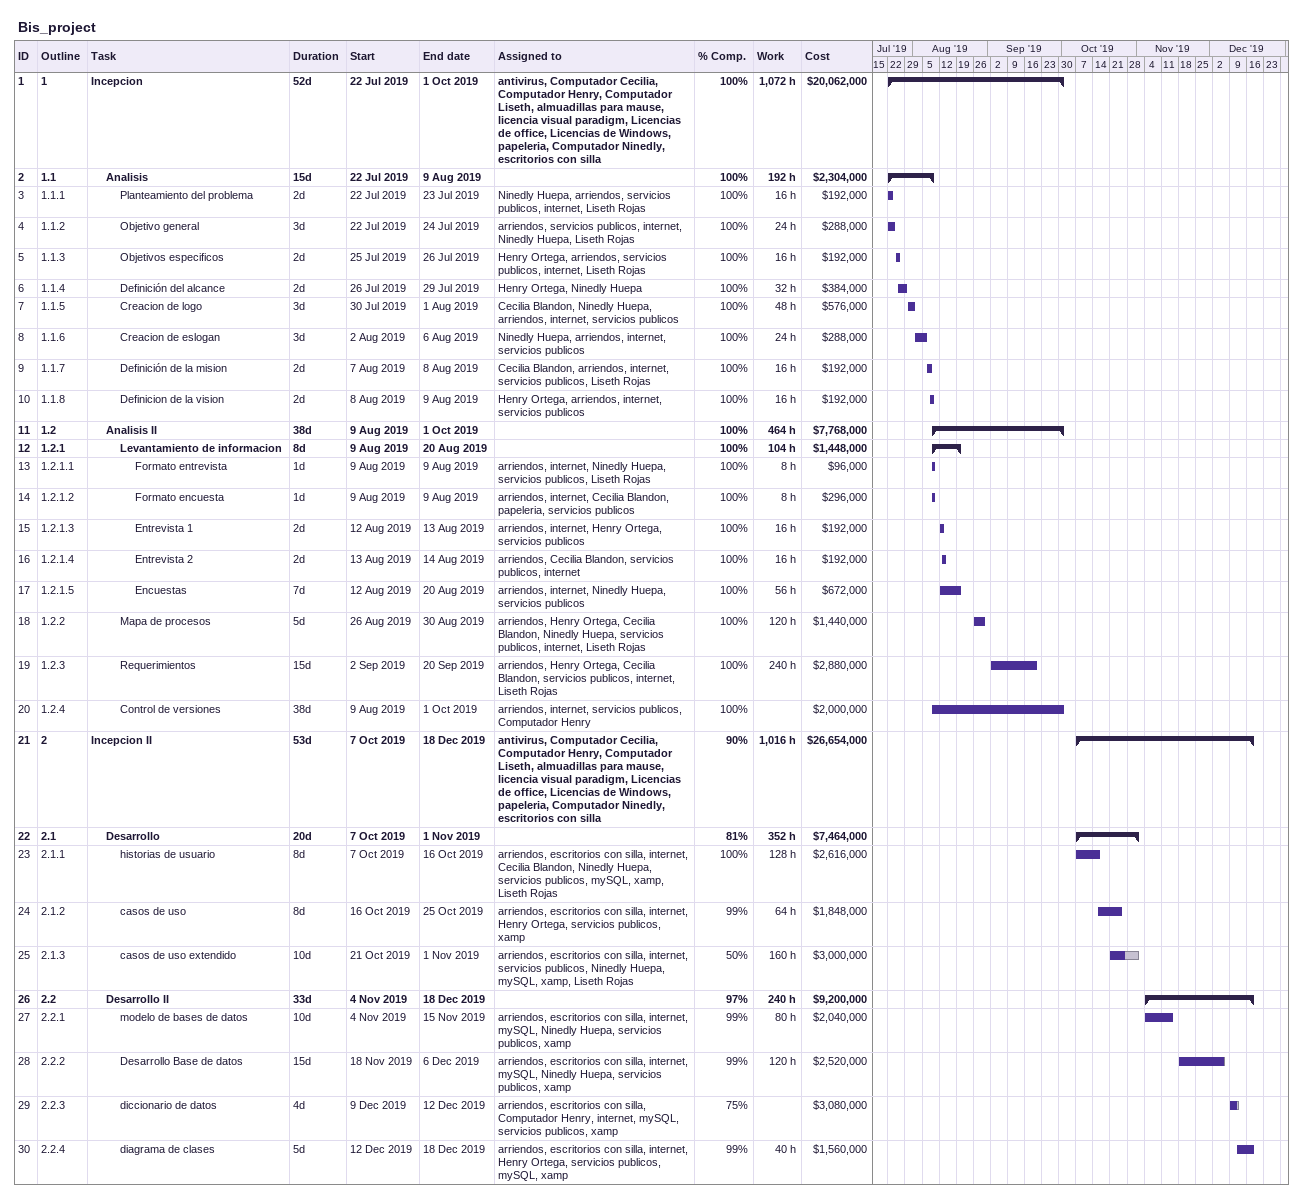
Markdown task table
Bis_project

| ID | WBS | Task | Duration | Start | Finish | Resources | % complete | Work (h) | Cost ($) |
|---|---|---|---|---|---|---|---|---|---|
| 1 | 1 | **Incepcion** | 52d | 2019-07-22 | 2019-10-01 | antivirus, Computador Cecilia, Computador Henry, Computador Liseth, almuadillas para mause, licencia visual paradigm, Licencias de office, Licencias de Windows, papeleria, Computador Ninedly, escritorios con silla | 100 | 1072 | 20062000 |
| 2 | 1.1 | **Analisis** | 15d | 2019-07-22 | 2019-08-09 |  | 100 | 192 | 2304000 |
| 3 | 1.1.1 | Planteamiento del problema | 2d | 2019-07-22 | 2019-07-23 | Ninedly Huepa, arriendos, servicios publicos, internet, Liseth Rojas | 100 | 16 | 192000 |
| 4 | 1.1.2 | Objetivo general | 3d | 2019-07-22 | 2019-07-24 | arriendos, servicios publicos, internet, Ninedly Huepa, Liseth Rojas | 100 | 24 | 288000 |
| 5 | 1.1.3 | Objetivos especificos | 2d | 2019-07-25 | 2019-07-26 | Henry Ortega, arriendos, servicios publicos, internet, Liseth Rojas | 100 | 16 | 192000 |
| 6 | 1.1.4 | Definición del alcance | 2d | 2019-07-26 | 2019-07-29 | Henry Ortega, Ninedly Huepa | 100 | 32 | 384000 |
| 7 | 1.1.5 | Creacion de logo | 3d | 2019-07-30 | 2019-08-01 | Cecilia Blandon, Ninedly Huepa, arriendos, internet, servicios publicos | 100 | 48 | 576000 |
| 8 | 1.1.6 | Creacion de eslogan | 3d | 2019-08-02 | 2019-08-06 | Ninedly Huepa, arriendos, internet, servicios publicos | 100 | 24 | 288000 |
| 9 | 1.1.7 | Definición de la mision | 2d | 2019-08-07 | 2019-08-08 | Cecilia Blandon, arriendos, internet, servicios publicos, Liseth Rojas | 100 | 16 | 192000 |
| 10 | 1.1.8 | Definicion de la vision | 2d | 2019-08-08 | 2019-08-09 | Henry Ortega, arriendos, internet, servicios publicos | 100 | 16 | 192000 |
| 11 | 1.2 | **Analisis II** | 38d | 2019-08-09 | 2019-10-01 |  | 100 | 464 | 7768000 |
| 12 | 1.2.1 | **Levantamiento de informacion** | 8d | 2019-08-09 | 2019-08-20 |  | 100 | 104 | 1448000 |
| 13 | 1.2.1.1 | Formato entrevista | 1d | 2019-08-09 | 2019-08-09 | arriendos, internet, Ninedly Huepa, servicios publicos, Liseth Rojas | 100 | 8 | 96000 |
| 14 | 1.2.1.2 | Formato encuesta | 1d | 2019-08-09 | 2019-08-09 | arriendos, internet, Cecilia Blandon, papeleria, servicios publicos | 100 | 8 | 296000 |
| 15 | 1.2.1.3 | Entrevista 1 | 2d | 2019-08-12 | 2019-08-13 | arriendos, internet, Henry Ortega, servicios publicos | 100 | 16 | 192000 |
| 16 | 1.2.1.4 | Entrevista 2 | 2d | 2019-08-13 | 2019-08-14 | arriendos, Cecilia Blandon, servicios publicos, internet | 100 | 16 | 192000 |
| 17 | 1.2.1.5 | Encuestas | 7d | 2019-08-12 | 2019-08-20 | arriendos, internet, Ninedly Huepa, servicios publicos | 100 | 56 | 672000 |
| 18 | 1.2.2 | Mapa de procesos | 5d | 2019-08-26 | 2019-08-30 | arriendos, Henry Ortega, Cecilia Blandon, Ninedly Huepa, servicios publicos, internet, Liseth Rojas | 100 | 120 | 1440000 |
| 19 | 1.2.3 | Requerimientos | 15d | 2019-09-02 | 2019-09-20 | arriendos, Henry Ortega, Cecilia Blandon, servicios publicos, internet, Liseth Rojas | 100 | 240 | 2880000 |
| 20 | 1.2.4 | Control de versiones | 38d | 2019-08-09 | 2019-10-01 | arriendos, internet, servicios publicos, Computador Henry | 100 |  | 2000000 |
| 21 | 2 | **Incepcion II** | 53d | 2019-10-07 | 2019-12-18 | antivirus, Computador Cecilia, Computador Henry, Computador Liseth, almuadillas para mause, licencia visual paradigm, Licencias de office, Licencias de Windows, papeleria, Computador Ninedly, escritorios con silla | 90 | 1016 | 26654000 |
| 22 | 2.1 | **Desarrollo** | 20d | 2019-10-07 | 2019-11-01 |  | 81 | 352 | 7464000 |
| 23 | 2.1.1 | historias de usuario | 8d | 2019-10-07 | 2019-10-16 | arriendos, escritorios con silla, internet, Cecilia Blandon, Ninedly Huepa, servicios publicos, mySQL, xamp, Liseth Rojas | 100 | 128 | 2616000 |
| 24 | 2.1.2 | casos de uso | 8d | 2019-10-16 | 2019-10-25 | arriendos, escritorios con silla, internet, Henry Ortega, servicios publicos, xamp | 99 | 64 | 1848000 |
| 25 | 2.1.3 | casos de uso extendido | 10d | 2019-10-21 | 2019-11-01 | arriendos, escritorios con silla, internet, servicios publicos, Ninedly Huepa, mySQL, xamp, Liseth Rojas | 50 | 160 | 3000000 |
| 26 | 2.2 | **Desarrollo II** | 33d | 2019-11-04 | 2019-12-18 |  | 97 | 240 | 9200000 |
| 27 | 2.2.1 | modelo de bases de datos | 10d | 2019-11-04 | 2019-11-15 | arriendos, escritorios con silla, internet, mySQL, Ninedly Huepa, servicios publicos, xamp | 99 | 80 | 2040000 |
| 28 | 2.2.2 | Desarrollo Base de datos | 15d | 2019-11-18 | 2019-12-06 | arriendos, escritorios con silla, internet, mySQL, Ninedly Huepa, servicios publicos, xamp | 99 | 120 | 2520000 |
| 29 | 2.2.3 | diccionario de datos | 4d | 2019-12-09 | 2019-12-12 | arriendos, escritorios con silla, Computador Henry, internet, mySQL, servicios publicos, xamp | 75 |  | 3080000 |
| 30 | 2.2.4 | diagrama de clases | 5d | 2019-12-12 | 2019-12-18 | arriendos, escritorios con silla, internet, Henry Ortega, servicios publicos, mySQL, xamp | 99 | 40 | 1560000 |
